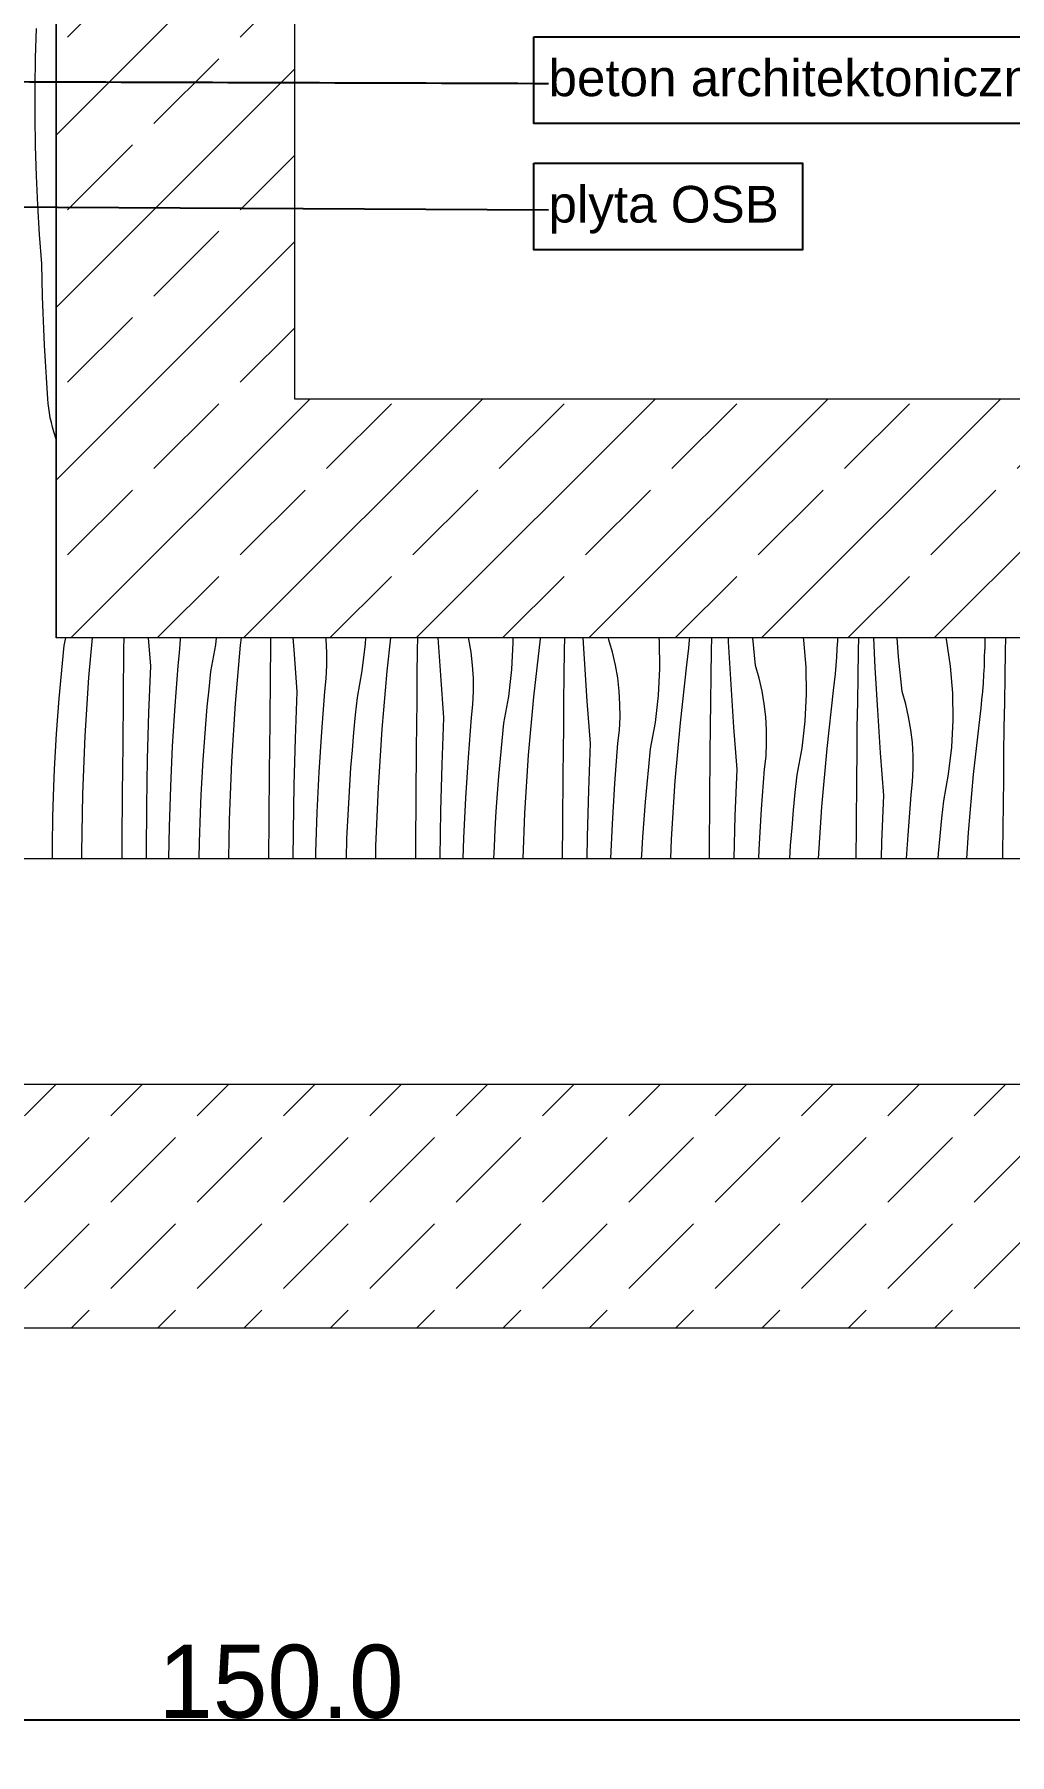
# Model space of a CAD drawing. Header units: millimetres. Extents: x -7826 to 55813, y 465 to 25965.
# Drawn here: x 52355 to 53154, y 6989 to 8399 of the extents above; entities that cross this region are included whole.
import ezdxf

# ---------------------------------------------------------------- set-up
doc = ezdxf.new("R2010")
doc.units = ezdxf.units.MM
for name, color, linetype, lineweight in [('2D Drafting - General2', 251, 'Continuous', 15), ('2D Drafting - General81', 251, 'Continuous', 20), ('Annotation - Label5', 161, 'Continuous', 25)]:
    doc.layers.add(name, color=color, linetype=linetype, lineweight=lineweight)
doc.layers.add('Wymiarowanie', color=7, linetype='Continuous')
doc.styles.add('GENERATED_STYLE_1', font='arial.ttf')
doc.styles.add('GENERATED_STYLE_3', font='kartika.ttf')
doc.styles.get("Standard").update_dxf_attribs({"font": 'arial.ttf'})
doc.dimstyles.new('GENERATED_STYLE__19', dxfattribs={"dimtxt": 0.18, "dimasz": 91.2, "dimexe": 0.18, "dimexo": 0.0625, "dimgap": 0.09, "dimtad": 0, "dimtih": 1, "dimtoh": 1, "dimdec": 4, "dimzin": 0, "dimdsep": 46, "dimtxsty": 'Standard', "dimcen": 0.09, "dimadec": 0, "dimazin": 0, "dimtfac": 1, "dimtdec": 4, "dimtmove": 0, "dimatfit": 3, "dimldrblk": 'ARROWHEAD_5', "dimfxl": 0, "dimtolj": 1, "dimtzin": 0, "dimarcsym": 0})
doc.dimstyles.new('GENERATED_STYLE__8', dxfattribs={"dimtxt": 60.000002, "dimasz": 57, "dimexe": 0.18, "dimexo": 0, "dimgap": 0.09, "dimtad": 1, "dimtih": 1, "dimtoh": 1, "dimdec": 1, "dimlfac": 0.1, "dimzin": 0, "dimdsep": 46, "dimtxsty": 'GENERATED_STYLE_3', "dimblk": 'ARROWHEAD_6', "dimblk1": 'ARROWHEAD_6', "dimblk2": 'ARROWHEAD_6', "dimcen": 0.09, "dimclrd": 161, "dimclre": 161, "dimclrt": 161, "dimadec": 0, "dimazin": 0, "dimtfac": 1, "dimtdec": 4, "dimtmove": 0, "dimatfit": 3, "dimfxl": 0, "dimtolj": 1, "dimtzin": 0, "dimarcsym": 0})

# ---------------------------------------------------------------- blocks, each defined once
blk = doc.blocks.new('*X20')
at = {"layer": '2D Drafting - General81', "linetype": 'Continuous'}
for p, q in [((-46447.8, 56021.3), (-46447, 56045.4)), ((-46448.1, 55997.2), (-46447.8, 56021.3)), ((-46448.1, 55973), (-46448.1, 55997.2)), ((-46447.8, 55948.9), (-46448.1, 55973)), ((-46447.1, 55924.7), (-46447.8, 55948.9)), ((-46446, 55900.6), (-46447.1, 55924.7)), ((-46444.5, 55876.5), (-46446, 55900.6)), ((-46442.7, 55852.4), (-46444.5, 55876.5)), ((-46442.5, 55839.1), (-46442.7, 55852.4)), ((-46442.1, 55825.8), (-46442.5, 55839.1)), ((-46441.6, 55812.5), (-46442.1, 55825.8)), ((-46441.1, 55799.2), (-46441.6, 55812.5)), ((-46440.4, 55785.9), (-46441.1, 55799.2)), ((-46439.7, 55772.6), (-46440.4, 55785.9)), ((-46438.9, 55759.3), (-46439.7, 55772.6)), ((-46437.9, 55746), (-46438.9, 55759.3)), ((-46437.8, 55742), (-46437.9, 55746)), ((-46437.5, 55738.1), (-46437.8, 55742)), ((-46437, 55734.2), (-46437.5, 55738.1)), ((-46436.4, 55730.3), (-46437, 55734.2)), ((-46435.7, 55726.4), (-46436.4, 55730.3)), ((-46434.8, 55722.5), (-46435.7, 55726.4)), ((-46433.8, 55718.7), (-46434.8, 55722.5)), ((-46432.7, 55714.9), (-46433.8, 55718.7)), ((-46431, 55708.9), (-46432.7, 55714.9)), ((-46425.8, 55525.2), (-46424.3, 55539.7)), ((-46424.3, 55539.7), (-46423.1, 55546.2)), ((-46404.1, 55513.6), (-46401.2, 55546.2)), ((-46375.8, 55497.4), (-46375.4, 55536.7)), ((-46375.4, 55536.7), (-46375.3, 55546.2)), ((-46353.5, 55522.9), (-46355.2, 55546.2)), ((-46331, 55523.2), (-46329.8, 55533.9)), ((-46329.8, 55533.9), (-46329.2, 55544.6)), ((-46329.2, 55544.6), (-46329.2, 55546.2)), ((-46304.2, 55518.5), (-46300.2, 55540.3)), ((-46300.2, 55540.3), (-46299.6, 55546.2)), ((-46284, 55492.4), (-46279.8, 55540)), ((-46279.8, 55540), (-46279.1, 55546.2)), ((-46255.4, 55515.6), (-46255.2, 55536.5)), ((-46255.2, 55536.5), (-46255.1, 55546.2)), ((-46236, 55536.5), (-46236.7, 55546.2)), ((-46233.4, 55501.7), (-46236, 55536.5)), ((-46209.8, 55544.8), (-46210, 55546.2)), ((-46209.2, 55534.1), (-46209.8, 55544.8)), ((-46209.2, 55523.4), (-46209.2, 55534.1)), ((-46180.2, 55519.1), (-46177.6, 55541.2)), ((-46177.6, 55541.2), (-46177.4, 55546.2)), ((-46159.7, 55518.8), (-46156.7, 55546.2)), ((-46135.1, 55515.3), (-46134.9, 55536.2)), ((-46134.9, 55536.2), (-46134.7, 55546.2)), ((-46115.9, 55515.4), (-46118, 55546.2)), ((-46092.9, 55544.9), (-46093.2, 55546.2)), ((-46091, 55534.3), (-46092.9, 55544.9)), ((-46089.8, 55523.7), (-46091, 55534.3)), ((-46057.6, 55520), (-46056.5, 55542.2)), ((-46056.5, 55542.2), (-46056.5, 55546.2)), ((-46039.7, 55497.7), (-46034.3, 55545.2)), ((-46034.3, 55545.2), (-46034.2, 55546.2)), ((-46014.8, 55515), (-46014.5, 55535.9)), ((-46014.5, 55535.9), (-46014.4, 55546.2)), ((-45998.2, 55529), (-45999.2, 55546.2)), ((-45978.3, 55544.4), (-45978.5, 55546.2)), ((-45975.2, 55534.2), (-45978.3, 55544.4)), ((-45972.8, 55523.7), (-45975.2, 55534.2)), ((-45936.7, 55543.2), (-45937, 55546.2)), ((-45936.4, 55521), (-45936.7, 55543.2)), ((-45913.5, 55530.8), (-45912.7, 55537.7)), ((-45912.7, 55537.7), (-45912.1, 55544.5)), ((-45912.1, 55544.5), (-45912, 55546.2)), ((-45894.4, 55514.7), (-45894.1, 55535.6)), ((-45894.1, 55535.6), (-45894, 55546.2)), ((-45880.1, 55542.7), (-45880.3, 55546.2)), ((-45878.1, 55507.9), (-45880.1, 55542.7)), ((-45858.2, 55523.3), (-45860.4, 55546.2)), ((-45818.5, 55544.1), (-45818.8, 55546.2)), ((-45816.7, 55522), (-45818.5, 55544.1)), ((-45791.5, 55530.2), (-45791.1, 55537.1)), ((-45791.1, 55537.1), (-45790.7, 55543.9)), ((-45790.7, 55543.9), (-45790.6, 55546.2)), ((-45774.1, 55514.4), (-45773.7, 55535.3)), ((-45773.7, 55535.3), (-45773.5, 55546.2)), ((-45760.1, 55521.5), (-45761.3, 55546.2)), ((-45740.9, 55530.6), (-45742.2, 55546.2)), ((-45701.6, 55544.9), (-45701.9, 55546.2)), ((-45698.4, 55522.9), (-45701.6, 55544.9)), ((-45670.4, 55529.6), (-45670.2, 55536.5)), ((-45670.2, 55546.2), (-45670.2, 55536.5)), ((-45653.7, 55514.2), (-45653.3, 55535.1)), ((-45653.3, 55535.1), (-45653.1, 55546.2)), ((-46427.2, 55510.8), (-46425.8, 55525.2)), ((-46354.9, 55484.8), (-46353.5, 55522.9)), ((-46333.4, 55490.3), (-46331, 55523.2)), ((-46209.7, 55512.7), (-46209.2, 55523.4)), ((-46184.1, 55497.3), (-46180.2, 55519.1)), ((-46163.9, 55471.2), (-46159.7, 55518.8)), ((-46089.1, 55513), (-46089.8, 55523.7)), ((-46060.1, 55498), (-46057.6, 55520)), ((-45995.9, 55494.2), (-45998.2, 55529)), ((-45970.9, 55513.2), (-45972.8, 55523.7)), ((-45937.5, 55498.8), (-45936.4, 55521)), ((-45919.6, 55476.5), (-45914.3, 55524)), ((-45914.3, 55524), (-45913.5, 55530.8)), ((-45855.2, 55513), (-45858.2, 55523.3)), ((-45816.3, 55499.8), (-45816.7, 55522)), ((-45792.7, 55516.5), (-45792, 55523.4)), ((-45792, 55523.4), (-45791.5, 55530.2)), ((-45758, 55486.7), (-45760.1, 55521.5)), ((-45738.1, 55502.1), (-45740.9, 55530.6)), ((-45696.6, 55500.8), (-45698.4, 55522.9)), ((-45671, 55515.9), (-45670.6, 55522.7)), ((-45670.6, 55522.7), (-45670.4, 55529.6)), ((-46428.5, 55496.3), (-46427.2, 55510.8)), ((-46407.2, 55465.8), (-46404.1, 55513.6)), ((-46305.7, 55504.1), (-46304.2, 55518.5)), ((-46255.7, 55476.2), (-46255.4, 55515.6)), ((-46210.9, 55502), (-46209.7, 55512.7)), ((-46135.3, 55494.4), (-46135.1, 55515.3)), ((-46113.3, 55480.5), (-46115.9, 55515.4)), ((-46089.1, 55502.2), (-46089.1, 55513)), ((-46015, 55494.1), (-46014.8, 55515)), ((-45969.7, 55502.5), (-45970.9, 55513.2)), ((-45894.7, 55493.8), (-45894.4, 55514.7)), ((-45875.8, 55473), (-45878.1, 55507.9)), ((-45852.7, 55502.5), (-45855.2, 55513)), ((-45794.2, 55502.8), (-45793.4, 55509.7)), ((-45793.4, 55509.7), (-45792.7, 55516.5)), ((-45774.4, 55493.6), (-45774.1, 55514.4)), ((-45672, 55502.2), (-45671.4, 55509)), ((-45671.4, 55509), (-45671, 55515.9)), ((-45654, 55493.3), (-45653.7, 55514.2)), ((-46429.6, 55481.9), (-46428.5, 55496.3)), ((-46376.1, 55458), (-46375.8, 55497.4)), ((-46307.1, 55489.6), (-46305.7, 55504.1)), ((-46287.1, 55444.7), (-46284, 55492.4)), ((-46234.9, 55463.6), (-46233.4, 55501.7)), ((-46213.4, 55469.1), (-46210.9, 55502)), ((-46185.7, 55482.9), (-46184.1, 55497.3)), ((-46135.7, 55455), (-46135.3, 55494.4)), ((-46090.8, 55480.9), (-46089.7, 55491.5)), ((-46089.7, 55491.5), (-46089.1, 55502.2)), ((-46064.1, 55476.1), (-46060.1, 55498)), ((-46043.9, 55450), (-46039.7, 55497.7)), ((-46015.2, 55473.2), (-46015, 55494.1)), ((-45993.3, 55459.4), (-45995.9, 55494.2)), ((-45969.1, 55491.8), (-45969.7, 55502.5)), ((-45969, 55481.1), (-45969.1, 55491.8)), ((-45940, 55476.8), (-45937.5, 55498.8)), ((-45895, 55472.9), (-45894.7, 55493.8)), ((-45850.9, 55492), (-45852.7, 55502.5)), ((-45849.6, 55481.3), (-45850.9, 55492)), ((-45817.4, 55477.7), (-45816.3, 55499.8)), ((-45799.5, 55455.3), (-45794.2, 55502.8)), ((-45774.7, 55472.7), (-45774.4, 55493.6)), ((-45735.1, 55491.8), (-45738.1, 55502.1)), ((-45732.7, 55481.4), (-45735.1, 55491.8)), ((-45696.3, 55478.6), (-45696.6, 55500.8)), ((-45673.3, 55488.5), (-45672.6, 55495.3)), ((-45672.6, 55495.3), (-45672, 55502.2)), ((-45654.3, 55472.4), (-45654, 55493.3)), ((-46430.6, 55467.4), (-46429.6, 55481.9)), ((-46356, 55446.6), (-46354.9, 55484.8)), ((-46335.5, 55457.3), (-46333.4, 55490.3)), ((-46308.4, 55475.2), (-46307.1, 55489.6)), ((-46187.1, 55468.4), (-46185.7, 55482.9)), ((-46114.8, 55442.4), (-46113.3, 55480.5)), ((-46093.3, 55447.9), (-46090.8, 55480.9)), ((-45969.6, 55470.4), (-45969, 55481.1)), ((-45944, 55455), (-45940, 55476.8)), ((-45849, 55470.6), (-45849.6, 55481.3)), ((-45820, 55455.6), (-45817.4, 55477.7)), ((-45755.7, 55451.8), (-45758, 55486.7)), ((-45730.8, 55470.8), (-45732.7, 55481.4)), ((-45697.4, 55456.5), (-45696.3, 55478.6)), ((-45679.5, 55434.2), (-45674.1, 55481.7)), ((-45674.1, 55481.7), (-45673.3, 55488.5)), ((-46431.5, 55452.9), (-46430.6, 55467.4)), ((-46409.1, 55418.1), (-46407.2, 55465.8)), ((-46309.5, 55460.7), (-46308.4, 55475.2)), ((-46256.1, 55436.9), (-46255.7, 55476.2)), ((-46235.9, 55425.4), (-46234.9, 55463.6)), ((-46215.4, 55436.1), (-46213.4, 55469.1)), ((-46188.3, 55454), (-46187.1, 55468.4)), ((-46167, 55423.5), (-46163.9, 55471.2)), ((-46065.6, 55461.7), (-46064.1, 55476.1)), ((-46015.6, 55433.9), (-46015.2, 55473.2)), ((-45970.8, 55459.7), (-45969.6, 55470.4)), ((-45923.8, 55428.9), (-45919.6, 55476.5)), ((-45895.2, 55452), (-45895, 55472.9)), ((-45873.2, 55438.2), (-45875.8, 55473)), ((-45849, 55459.9), (-45849, 55470.6)), ((-45774.9, 55451.8), (-45774.7, 55472.7)), ((-45729.6, 55460.2), (-45730.8, 55470.8)), ((-45654.6, 55451.5), (-45654.3, 55472.4)), ((-46432.2, 55438.4), (-46431.5, 55452.9)), ((-46376.5, 55418.7), (-46376.1, 55458)), ((-46337, 55424.3), (-46335.5, 55457.3)), ((-46310.5, 55446.2), (-46309.5, 55460.7)), ((-46189.5, 55439.5), (-46188.3, 55454)), ((-46136, 55415.7), (-46135.7, 55455)), ((-46067, 55447.3), (-46065.6, 55461.7)), ((-46047, 55402.3), (-46043.9, 55450)), ((-45994.7, 55421.2), (-45993.3, 55459.4)), ((-45973.2, 55426.7), (-45970.8, 55459.7)), ((-45945.5, 55440.5), (-45944, 55455)), ((-45895.5, 55412.7), (-45895.2, 55452)), ((-45850.7, 55438.5), (-45849.5, 55449.2)), ((-45849.5, 55449.2), (-45849, 55459.9)), ((-45823.9, 55433.8), (-45820, 55455.6)), ((-45803.7, 55407.7), (-45799.5, 55455.3)), ((-45775.1, 55430.9), (-45774.9, 55451.8)), ((-45753.1, 55417), (-45755.7, 55451.8)), ((-45728.9, 55449.5), (-45729.6, 55460.2)), ((-45728.9, 55438.7), (-45728.9, 55449.5)), ((-45699.9, 55434.5), (-45697.4, 55456.5)), ((-45654.8, 55430.6), (-45654.6, 55451.5)), ((-46432.8, 55423.9), (-46432.2, 55438.4)), ((-46356.6, 55408.5), (-46356, 55446.6)), ((-46311.4, 55431.7), (-46310.5, 55446.2)), ((-46289, 55396.9), (-46287.1, 55444.7)), ((-46256.4, 55397.5), (-46256.1, 55436.9)), ((-46217, 55403.1), (-46215.4, 55436.1)), ((-46190.5, 55425.1), (-46189.5, 55439.5)), ((-46115.8, 55404.3), (-46114.8, 55442.4)), ((-46095.3, 55414.9), (-46093.3, 55447.9)), ((-46068.3, 55432.8), (-46067, 55447.3)), ((-45946.9, 55426.1), (-45945.5, 55440.5)), ((-45874.7, 55400.1), (-45873.2, 55438.2)), ((-45853.2, 55405.6), (-45850.7, 55438.5)), ((-45729.5, 55428), (-45728.9, 55438.7)), ((-45703.9, 55412.6), (-45699.9, 55434.5)), ((-46433.6, 55399.8), (-46432.8, 55423.9)), ((-46338.1, 55391.2), (-46337, 55424.3)), ((-46312.2, 55417.3), (-46311.4, 55431.7)), ((-46236.5, 55387.3), (-46235.9, 55425.4)), ((-46191.3, 55410.6), (-46190.5, 55425.1)), ((-46169, 55375.7), (-46167, 55423.5)), ((-46069.4, 55418.4), (-46068.3, 55432.8)), ((-46015.9, 55394.5), (-46015.6, 55433.9)), ((-45995.8, 55383.1), (-45994.7, 55421.2)), ((-45975.3, 55393.8), (-45973.2, 55426.7)), ((-45948.2, 55411.7), (-45946.9, 55426.1)), ((-45926.9, 55381.2), (-45923.8, 55428.9)), ((-45825.5, 55419.4), (-45823.9, 55433.8)), ((-45775.5, 55391.5), (-45775.1, 55430.9)), ((-45730.6, 55417.4), (-45729.5, 55428)), ((-45683.7, 55386.5), (-45679.5, 55434.2)), ((-45655, 55409.7), (-45654.8, 55430.6)), ((-46409.9, 55370.2), (-46409.1, 55418.1)), ((-46376.8, 55379.4), (-46376.5, 55418.7)), ((-46356.8, 55370.3), (-46356.6, 55408.5)), ((-46312.8, 55402.8), (-46312.2, 55417.3)), ((-46192.1, 55396.1), (-46191.3, 55410.6)), ((-46136.3, 55376.4), (-46136, 55415.7)), ((-46096.9, 55381.9), (-46095.3, 55414.9)), ((-46070.4, 55403.9), (-46069.4, 55418.4)), ((-45949.3, 55397.2), (-45948.2, 55411.7)), ((-45895.9, 55373.4), (-45895.5, 55412.7)), ((-45826.9, 55404.9), (-45825.5, 55419.4)), ((-45806.5, 55365.3), (-45803.7, 55407.7)), ((-45754.6, 55378.9), (-45753.1, 55417)), ((-45733.1, 55384.4), (-45730.6, 55417.4)), ((-45705.4, 55398.2), (-45703.9, 55412.6)), ((-45655.4, 55370.4), (-45655, 55409.7)), ((-46433.9, 55375.6), (-46433.6, 55399.8)), ((-46313.5, 55378.6), (-46312.8, 55402.8)), ((-46289.6, 55365.3), (-46289, 55396.9)), ((-46256.6, 55365.3), (-46256.4, 55397.5)), ((-46218.1, 55370.1), (-46217, 55403.1)), ((-46192.7, 55381.6), (-46192.1, 55396.1)), ((-46116.5, 55366.1), (-46115.8, 55404.3)), ((-46071.3, 55389.4), (-46070.4, 55403.9)), ((-46048.5, 55365.3), (-46047, 55402.3)), ((-46016.2, 55365.3), (-46015.9, 55394.5)), ((-45976.6, 55365.3), (-45975.3, 55393.8)), ((-45950.3, 55382.7), (-45949.3, 55397.2)), ((-45875.6, 55365.3), (-45874.7, 55400.1)), ((-45855.2, 55372.6), (-45853.2, 55405.6)), ((-45828.1, 55390.5), (-45826.9, 55404.9)), ((-45706.8, 55383.8), (-45705.4, 55398.2)), ((-46376.9, 55365.3), (-46376.8, 55379.4)), ((-46338.7, 55365.3), (-46338.1, 55391.2)), ((-46313.7, 55365.3), (-46313.5, 55378.6)), ((-46236.7, 55365.3), (-46236.5, 55387.3)), ((-46193.2, 55365.3), (-46192.7, 55381.6)), ((-46097.5, 55365.3), (-46096.9, 55381.9)), ((-46072, 55374.9), (-46071.3, 55389.4)), ((-45996.1, 55365.3), (-45995.8, 55383.1)), ((-45951.2, 55368.2), (-45950.3, 55382.7)), ((-45927.5, 55365.3), (-45926.9, 55381.2)), ((-45829.3, 55376), (-45828.1, 55390.5)), ((-45775.7, 55365.3), (-45775.5, 55391.5)), ((-45755, 55365.3), (-45754.6, 55378.9)), ((-45734.3, 55365.3), (-45733.1, 55384.4)), ((-45708.1, 55369.3), (-45706.8, 55383.8)), ((-45685, 55365.3), (-45683.7, 55386.5)), ((-46433.9, 55365.3), (-46433.9, 55375.6)), ((-46409.9, 55365.3), (-46409.9, 55370.2)), ((-46356.8, 55365.3), (-46356.8, 55370.3)), ((-46218.2, 55365.3), (-46218.1, 55370.1)), ((-46169.2, 55365.3), (-46169, 55375.7)), ((-46136.4, 55365.3), (-46136.3, 55376.4)), ((-46116.5, 55365.3), (-46116.5, 55366.1)), ((-46072.4, 55365.3), (-46072, 55374.9)), ((-45951.4, 55365.3), (-45951.2, 55368.2)), ((-45895.9, 55365.3), (-45895.9, 55373.4)), ((-45855.5, 55365.3), (-45855.2, 55372.6)), ((-45830, 55365.3), (-45829.3, 55376)), ((-45708.4, 55365.3), (-45708.1, 55369.3)), ((-45655.4, 55365.3), (-45655.4, 55370.4))]:
    blk.add_line(p, q, dxfattribs=at)
blk = doc.blocks.new('Wype_nienie_24')
at = {"layer": '2D Drafting - General2', "linetype": 'Continuous'}
for p, q in [((-46431, 55546.2), (-46431, 57144.2)), ((-44835.4, 55546.2), (-46431, 55546.2)), ((-46611, 55365.3), (-46431, 55365.3)), ((-46431, 55365.3), (-44835.4, 55365.3))]:
    blk.add_line(p, q, dxfattribs=at)
at = {"layer": '2D Drafting - General81', "linetype": 'Continuous'}
blk.add_blockref('*X20', (0, 0), dxfattribs=at)
blk = doc.blocks.new('ARROWHEAD_6')
at = {"color": 0, "linetype": 'Continuous', "lineweight": 0}
for p, q in [((-0.5, -0.5), (0.5, 0.5)), ((0, 0), (-1, 0))]:
    blk.add_line(p, q, dxfattribs=at)
blk = doc.blocks.new('*D64')
at = {"layer": 'Defpoints', "color": 0, "linetype": 'Continuous'}
for p in [(51807.2, 7384.5), (53306.9, 7333.8), (53306.9, 7018)]:
    blk.add_point(p, dxfattribs=at)
at = {"layer": 'Wymiarowanie', "color": 161, "linetype": 'Continuous', "lineweight": -2}
for p, q in [((51807.2, 7384.5), (51807.2, 7017.8)), ((53306.9, 7333.8), (53306.9, 7017.8)), ((51864.2, 7018), (53249.9, 7018))]:
    blk.add_line(p, q, dxfattribs=at)
at = {"layer": 'Wymiarowanie', "color": 161, "linetype": 'Continuous', "lineweight": -2, "xscale": 56.99999999999999, "yscale": 56.99999999999999, "zscale": 56.99999999999999, "rotation": 180}
blk.add_blockref('ARROWHEAD_6', (51807.2, 7018), dxfattribs=at)
at = {"layer": 'Wymiarowanie', "color": 161, "linetype": 'Continuous', "lineweight": -2, "xscale": 56.99999999999999, "yscale": 56.99999999999999, "zscale": 56.99999999999999}
blk.add_blockref('ARROWHEAD_6', (53306.9, 7018), dxfattribs=at)
at = {"layer": 'Wymiarowanie', "color": 161, "linetype": 'Continuous', "lineweight": 25, "insert": (52557.1, 7049.1), "char_height": 60, "attachment_point": 5, "style": 'GENERATED_STYLE_3'}
blk.add_mtext('\\A1;150.0', dxfattribs=at)
blk = doc.blocks.new('ARROWHEAD_5')
at = {"color": 0, "linetype": 'Continuous', "lineweight": 0}
blk.add_line((0, 0), (-1, 0), dxfattribs=at)
blk.add_solid([(-1, 0.2679), (0, 0), (-1, -0.2679), (-1, 0.2679)], dxfattribs=at)

msp = doc.modelspace()

# ---------------------------------------------------------------- hatches: boundary and pattern name
at = {"layer": '2D Drafting - General81', "linetype": 'Continuous'}
h = msp.add_hatch(dxfattribs=at)
h.set_pattern_fill('SOLID___DASHED', color=256, style=0, pattern_type=2)
h.set_pattern_definition([(45, (98803.87, -47641.55), (-70.71068, 70.71068), []), (45, (98768.52, -47606.2), (-70.71068, 70.71068), [75, -25])])
h.paths.add_polyline_path([(52372.88, 9502.67), (52372.88, 7904.67), (52568.42, 7904.67), (53968.47, 7904.67), (53968.47, 8100.21), (52568.42, 8100.21), (52568.42, 9502.67)])
h = msp.add_hatch(dxfattribs=at)
h.set_pattern_fill('BETON', color=256, style=0, pattern_type=2)
h.set_pattern_definition([(45, (98803.87, -47641.55), (-70.71068, 70.71068), [75, -25]), (45, (98803.87, -47570.84), (-70.71068, 70.71068), [75, -25])])
h.paths.add_polyline_path([(53970.88, 7338.88), (52037.64, 7338.88), (52037.64, 7338.97), (51852.73, 7338.97), (51852.73, 7358.97), (52032.64, 7538.88), (53970.88, 7538.88)])

# ---------------------------------------------------------------- linework, layer by layer
at = {"layer": '2D Drafting - General2', "linetype": 'Continuous', "flags": 128}
for points in [[(52372.88, 9502.67), (52372.88, 7904.67), (52568.42, 7904.67), (53968.47, 7904.67), (53968.47, 8100.21), (52568.42, 8100.21), (52568.42, 9502.67)], [(53970.88, 7338.88), (52037.64, 7338.88), (52037.64, 7338.97), (51852.73, 7338.97), (51852.73, 7358.97), (52032.64, 7538.88), (53970.88, 7538.88)]]:
    msp.add_lwpolyline(points, close=True, dxfattribs=at)
at = {"layer": 'Annotation - Label5', "linetype": 'Continuous', "flags": 128}
for points in [[(52764.23, 8396.98), (53196.1, 8396.98), (53196.1, 8325.84), (52764.23, 8325.84)], [(52764.23, 8293.46), (52984.35, 8293.46), (52984.35, 8222.31), (52764.23, 8222.31)]]:
    msp.add_lwpolyline(points, close=True, dxfattribs=at)

# ---------------------------------------------------------------- block references
at = {"layer": '2D Drafting - General81', "linetype": 'Continuous'}
msp.add_blockref('Wype_nienie_24', (98803.87, -47641.55), dxfattribs=at)

# ---------------------------------------------------------------- texts
at = {"layer": 'Annotation - Label5', "linetype": 'Continuous', "char_height": 30, "attachment_point": 4, "style": 'GENERATED_STYLE_1'}
for s, insert, width in [('{beton architektoniczny}', (52776.23, 8358.81), 584.4641), ('{plyta OSB }', (52776.23, 8255.28), 196.115)]:
    msp.add_mtext(s, dxfattribs=dict(at, insert=insert, width=width))

# ---------------------------------------------------------------- dimensions: what is measured, and where the dimension line sits
at = {"layer": 'Wymiarowanie', "color": 161, "linetype": 'Continuous', "lineweight": 25}
dim = msp.add_linear_dim(base=(53306.95, 7017.99), p1=(51807.18, 7384.52), p2=(53306.95, 7333.8), dimstyle='GENERATED_STYLE__8', dxfattribs=at)
dim.commit()
dim.dimension.update_dxf_attribs({"geometry": '*D64', "text_midpoint": (52557.07, 7049.13)})

# ---------------------------------------------------------------- leaders
at = {"layer": 'Annotation - Label5', "linetype": 'Continuous', "path_type": 1, "annotation_type": 0, "has_hookline": 1, "hookline_direction": 0, "text_width": 413.9}
msp.add_leader([(51976.09, 8361.41), (52776.14, 8358.81)], dimstyle='GENERATED_STYLE__19', dxfattribs=at)
at = {"layer": 'Annotation - Label5', "linetype": 'Continuous', "annotation_type": 0, "has_hookline": 1, "hookline_direction": 0, "text_width": 183.68}
msp.add_leader([(52291.9, 8257.88), (52776.14, 8255.28)], dimstyle='GENERATED_STYLE__19', dxfattribs=at)

doc.saveas('drawing.dxf')
